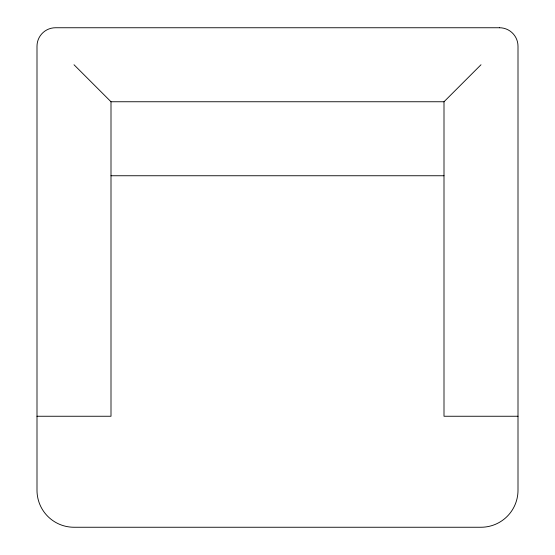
<?xml version="1.0" encoding="UTF-8"?>
<svg xmlns="http://www.w3.org/2000/svg" width="555" height="555" viewBox="0 0 555 555"><rect width="100%" height="100%" fill="white"/><g stroke="black" fill="none" stroke-linecap="round" stroke-linejoin="round"><path stroke-width="0.83" d="M74.002 64.748L111 101.752L444 101.752L480.998 64.748M111 175.748L444 175.748M36.998 416.25L111 416.25L111 101.752M518.002 416.25L444 416.25L444 101.752M499.5 27.75L55.5 27.75A18.502 18.502 0 0 0 36.998 46.252L36.998 490.252A36.998 36.998 0 0 0 74.002 527.25L480.998 527.25A36.998 36.998 0 0 0 518.002 490.252L518.002 46.252A18.502 18.502 0 0 0 499.5 27.75"/></g></svg>
